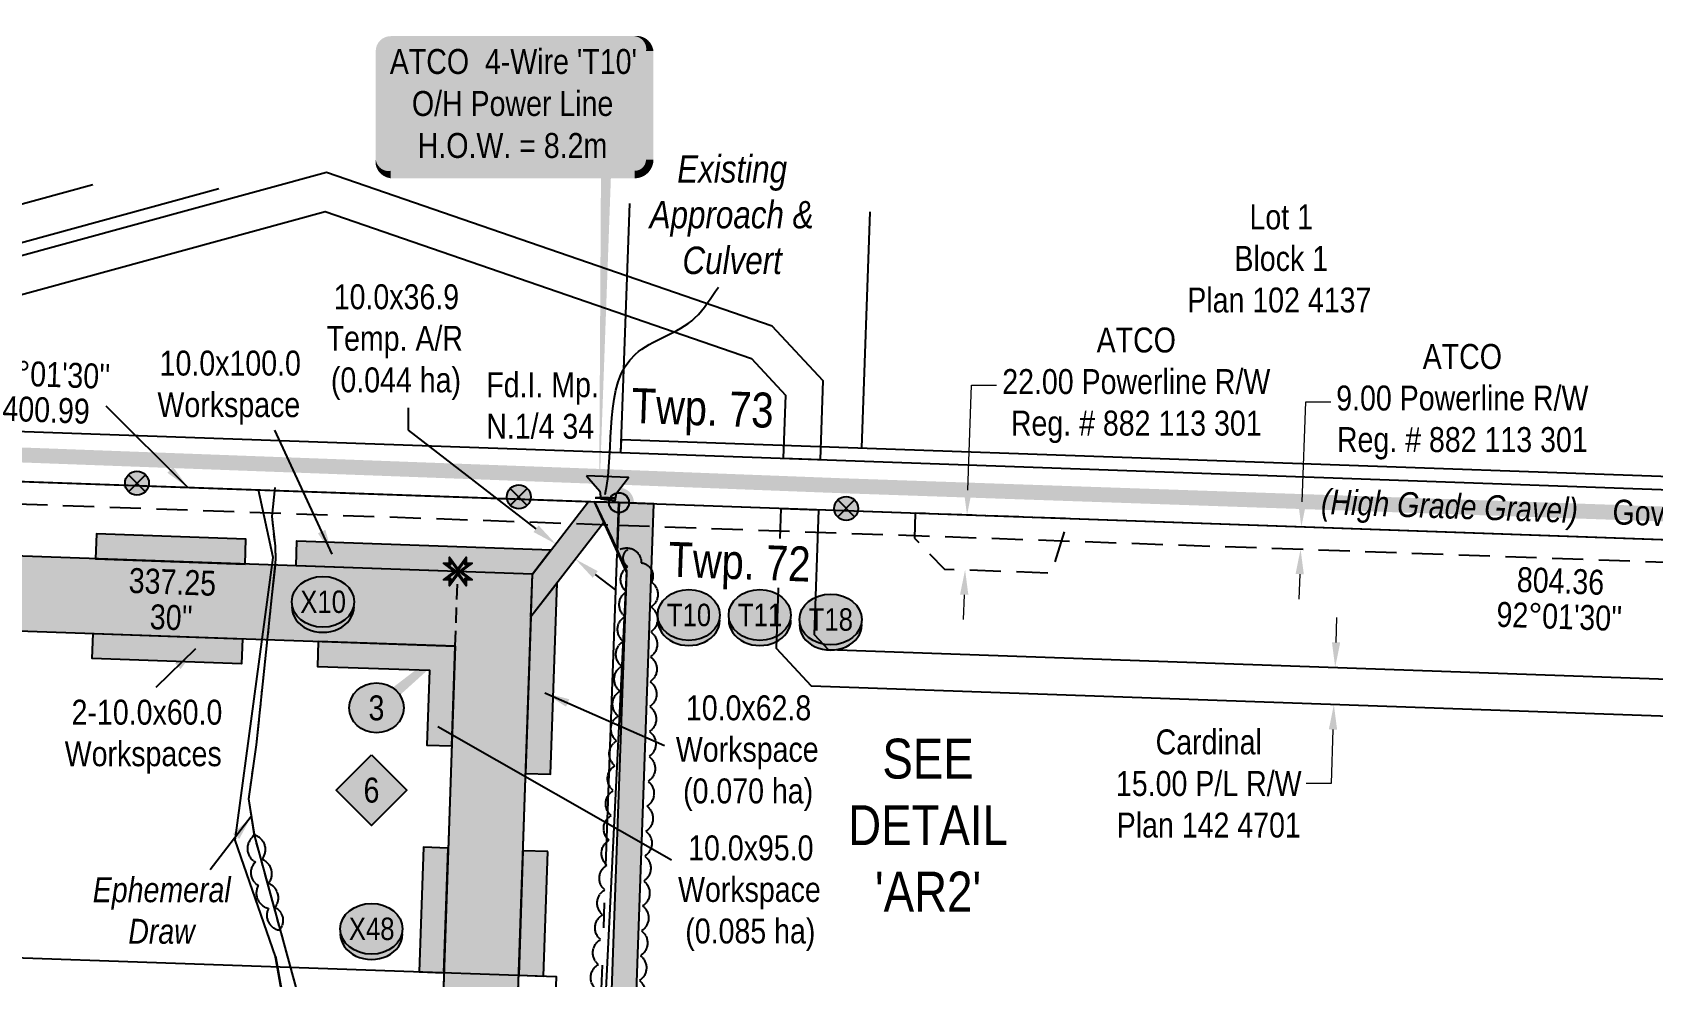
# Model space of a CAD drawing. Extents: x 338216 to 346362, y 6125251 to 6136161.
# Drawn here: x 344257 to 344907, y 6129254 to 6129633 of the extents above; entities that cross this region are included whole.
import ezdxf
from ezdxf.enums import TextEntityAlignment as Align

# ---------------------------------------------------------------- set-up
doc = ezdxf.new("R2010")
doc.units = 0
doc.header["$LTSCALE"] = 5
doc.header["$PDSIZE"] = 0.5
for name, pattern in [('0', [1, 1, 0]), ('foc-FLOWLINE', [3.75, 2.5, -1.25]), ('foc-QUARTERLINE', [33, 25, -3, 2, -3]), ('foc-TOPO-ephemeral', [6.25, 3.125, -0.625, 0.625, -0.625, 0.625, -0.625]), ('foc-TRAV', [1.875, 1.25, -0.625]), ('POWERLINE5', [7.8, 2.4, -0.6, 0.6, -0.6, 0.6, -0.6, 2.4])]:
    doc.linetypes.add(name, pattern=pattern)
doc.layers.get('Defpoints').update_dxf_attribs({"color": 9})
for name, color, linetype in [('AS-FENCE', 48, 'foc-FENCE'), ('AS-POWER', 104, 'foc-POWER'), ('AS-POWER-EXISTING', 72, 'POWERLINE5'), ('AS-ROADS', 254, 'Continuous'), ('CG-NOTES', 7, 'Continuous'), ('D-TXT', 7, 'Continuous'), ('DETAIL-T', 7, 'Continuous'), ('F-EZE', 190, 'foc-FLOWLINE'), ('F-RW', 190, 'Continuous'), ('L-BD', 7, 'Continuous'), ('L-BD1', 253, 'Continuous'), ('L-MON', 1, 'Continuous'), ('L-QSEC', 8, 'foc-QUARTERLINE'), ('L-ROAD-T', 7, 'Continuous'), ('L-SEC', 7, 'Continuous'), ('L-TITLEDB', 4, 'Continuous'), ('P-BORE', 7, 'Continuous'), ('P-CROSSINGS', 250, 'Continuous'), ('P-CROSSINGS-GRID', 8, 'Continuous'), ('P-ELEVATION', 7, 'Continuous'), ('P-IOP5', 10, 'Continuous'), ('P-IOP5-H', 21, 'Continuous'), ('P-LTO', 14, 'Continuous'), ('P-PROPOSED', 10, 'Continuous'), ('P-PROPOSED-H', 21, 'Continuous'), ('P-TEMP-BLUE', 146, 'Continuous'), ('P-TEMP-BLUE-T', 146, 'Continuous'), ('P-TRAV', 4, 'foc-TRAV'), ('T-BUSH', 110, '0'), ('T-DRAW', 143, 'foc-TOPO-ephemeral'), ('T-WATER-T', 170, 'Continuous')]:
    doc.layers.add(name, color=color, linetype=linetype)
for name, color, linetype, lineweight in [('AS-GENERAL', 48, 'Continuous', 18), ('F-EZE-T', 190, 'Continuous', 9), ('F-RW-T', 190, 'Continuous', 9), ('T-TEXT', 48, 'Continuous', 18)]:
    doc.layers.add(name, color=color, linetype=linetype, lineweight=lineweight)
for name, color, linetype, true_color in [('P-TEMP-BLUE-H', 7, 'Continuous', 0x99e6ff), ('P-TEMP-BLUE-H1', 7, 'Continuous', 0x99e6ff), ('P-TEMP-BLUE-H2', 7, 'Continuous', 0x99e6ff)]:
    doc.layers.add(name, color=color, linetype=linetype, true_color=true_color)
doc.styles.add('100L', font='ARIALN.TTF', dxfattribs={"height": 11})
doc.styles.add('80', font='ARIALN.TTF', dxfattribs={"height": 10})
doc.styles.add('80CG', font='ARIALN.TTF', dxfattribs={"height": 10})
doc.styles.add('80L', font='ARIALN.TTF', dxfattribs={"height": 10})
doc.styles.add('80LS', font='ARIALNI.TTF', dxfattribs={"height": 10})
doc.styles.add('Crossing', font='ARIALN.TTF', dxfattribs={"height": 10})
doc.styles.add('foc-LtypeFont', font='ARIALN.TTF', dxfattribs={"height": 7.35})
doc.linetypes.add('foc-FENCE', pattern='A,10,-1,["X",foc-LtypeFont,S=0.2,R=0,X=-0.625,Y=-0.75],-1.24', length=12.24)
doc.linetypes.add('foc-POWER', pattern='A,6,-1,["P",foc-LtypeFont,S=0.2,R=0,X=-0.625,Y=-0.75],-1.24,4', length=12.24)
doc.linetypes.add('foc-TOPO-flowdirection-NOLINE', pattern='A,0,[">",foc-LtypeFont,S=0.3,R=0,X=0,Y=-0.945],-20,[">",foc-LtypeFont,S=0.3,R=0,X=0,Y=-0.945],0', length=20)
doc.dimstyles.new('Compass 5 000', dxfattribs={"dimscale": 5, "dimtxt": 9, "dimasz": 2, "dimexe": 0.2, "dimexo": 0.0625, "dimgap": 0.5, "dimtad": 0, "dimtih": 1, "dimtoh": 1, "dimzin": 0, "dimdsep": 46, "dimtxsty": '80CG', "dimcen": 0.1, "dimse1": 1, "dimse2": 1, "dimclrd": 256, "dimclrt": 256, "dimaunit": 1, "dimadec": 4, "dimazin": 0, "dimtfac": 0.06, "dimtofl": 0, "dimtmove": 0, "dimatfit": 1, "dimfxl": 0.2, "dimtolj": 1, "dimtzin": 0, "dimlwd": -1, "dimarcsym": 0})

# ---------------------------------------------------------------- blocks, each defined once
blk = doc.blocks.new('POWERPOLE')
h = blk.add_hatch(color=255)
edge = h.paths.add_edge_path()
edge.add_arc((0, 0), 0.96, 0, 360)
at = {"linetype": 'Continuous'}
for p, q in [((0.68, -0.68), (-0.68, 0.68)), ((-0.68, -0.68), (0.68, 0.68))]:
    blk.add_line(p, q, dxfattribs=at)
blk.add_circle((0, 0), 0.96, dxfattribs=at)
blk = doc.blocks.new('*D65')
at = {"layer": 'Defpoints', "color": 0, "transparency": 16777216}
for p in [(344868.63, 6129375.06), (344778.9, 6129363.23), (344868.1, 6129360.08)]:
    blk.add_point(p, dxfattribs=at)
at = {"layer": 'F-RW-T', "transparency": 16777216}
for p, q in [((344779.78, 6129388.21), (344780.14, 6129398.2)), ((344778.55, 6129353.24), (344777.78, 6129331.54)), ((344777.78, 6129331.54), (344767.78, 6129331.54))]:
    blk.add_line(p, q, dxfattribs=at)
for points in [[(344778.12, 6129388.27), (344781.45, 6129388.15), (344779.43, 6129378.22)], [(344776.88, 6129353.29), (344780.21, 6129353.18), (344778.9, 6129363.23)]]:
    blk.add_solid(points, dxfattribs=at)
at = {"layer": 'F-RW-T', "transparency": 16777216, "insert": (344728.69, 6129331.54), "char_height": 10, "attachment_point": 5, "style": '80CG'}
blk.add_mtext('\\A1;Cardinal\\P15.00 P/L R/W\\PPlan 142 4701', dxfattribs=at)
blk = doc.blocks.new('*D81')
at = {"layer": 'Defpoints', "color": 0, "transparency": 16777216}
for p in [(344631.66, 6129439.3), (344647.72, 6129438.73), (344646.94, 6129416.75)]:
    blk.add_point(p, dxfattribs=at)
at = {"layer": 'F-EZE-T', "transparency": 16777216}
for p, q in [((344632.02, 6129449.3), (344633.5, 6129491.3)), ((344633.5, 6129491.3), (344643.5, 6129491.3)), ((344630.53, 6129407.33), (344630.18, 6129397.33))]:
    blk.add_line(p, q, dxfattribs=at)
for points in [[(344630.35, 6129449.35), (344633.68, 6129449.24), (344631.66, 6129439.3)], [(344628.87, 6129407.39), (344632.2, 6129407.27), (344630.89, 6129417.32)]]:
    blk.add_solid(points, dxfattribs=at)
at = {"layer": 'F-EZE-T', "transparency": 16777216, "insert": (344699.59, 6129491.3), "char_height": 10, "attachment_point": 5, "style": '80CG'}
blk.add_mtext('\\A1;ATCO\\P22.00 Powerline R/W\\PReg. # 882 113 301', dxfattribs=at)
blk = doc.blocks.new('*D82')
at = {"layer": 'Defpoints', "color": 0, "transparency": 16777216}
for p in [(344745.5, 6129435.28), (344745.18, 6129426.28), (344765.54, 6129425.56)]:
    blk.add_point(p, dxfattribs=at)
at = {"layer": 'F-EZE-T', "transparency": 16777216}
for p, q in [((344766.21, 6129444.55), (344767.63, 6129484.7)), ((344767.63, 6129484.7), (344777.63, 6129484.7)), ((344765.18, 6129415.57), (344764.83, 6129405.58))]:
    blk.add_line(p, q, dxfattribs=at)
for points in [[(344764.54, 6129444.61), (344767.87, 6129444.49), (344765.85, 6129434.56)], [(344763.52, 6129415.63), (344766.85, 6129415.51), (344765.54, 6129425.56)]]:
    blk.add_solid(points, dxfattribs=at)
at = {"layer": 'F-EZE-T', "transparency": 16777216, "insert": (344830.46, 6129484.7), "char_height": 10, "attachment_point": 5, "style": '80CG'}
blk.add_mtext('\\A1;ATCO\\P9.00 Powerline R/W\\PReg. # 882 113 301', dxfattribs=at)
blk = doc.blocks.new('xing2')
h = blk.add_hatch(color=50)
h.dxf.hatch_style = 1
edge = h.paths.add_edge_path()
edge.add_ellipse((0, 0), major_axis=(-12.5, 0), ratio=0.816297, start_angle=0, end_angle=360)
h = blk.add_hatch(color=250)
h.dxf.hatch_style = 1
edge = h.paths.add_edge_path()
edge.add_ellipse((0, -2.05), major_axis=(-12.5, 0), ratio=0.816297, start_angle=0, end_angle=180)
edge.add_line((12.5, -2.05), (12.5, 0))
edge.add_ellipse((0, 0), major_axis=(-12.5, 0), ratio=0.816297, start_angle=0, end_angle=180, ccw=False)
edge.add_line((-12.5, 0), (-12.5, -2.05))
at = {"color": 250}
blk.add_ellipse((0, 0), major_axis=(-12.5, 0), ratio=0.816297, dxfattribs=at)
blk.add_ellipse((0, -2.05), major_axis=(-12.5, 0), ratio=0.816297, start_param=0, end_param=3.141593, dxfattribs=at)
at = {"color": 250, "style": 'Crossing'}
blk.add_attdef('CROSSING', text='', height=9, dxfattribs=at).set_placement((0.09, 0.02), align=Align.MIDDLE_CENTER)
at = {"color": 250, "style": 'Crossing', "flags": 1}
for tag, p in [('OWNER', (0.09, -12.49)), ('DESCRIPTION', (0.09, -25.77)), ('LOCATION', (0.09, -39.3)), ('DWG_REF', (0.09, -52.84))]:
    blk.add_attdef(tag, text='', height=9, dxfattribs=at).set_placement(p, align=Align.MIDDLE_CENTER)
blk = doc.blocks.new('TEMP')
h = blk.add_hatch(color=255)
h.dxf.hatch_style = 1
h.paths.add_polyline_path([(0, 0.25), (-0.67, 1.15), (-0.67, 0.67), (-1.15, 0.67), (-0.25, 0), (-1.15, -0.67), (-0.67, -0.67), (-0.67, -1.15), (0, -0.25), (0.67, -1.15), (0.67, -0.67), (1.15, -0.67), (0.25, 0), (1.15, 0.67), (0.67, 0.67), (0.67, 1.15)])
h.paths.add_polyline_path([(0.57, 0.85), (0.57, 0.57), (0.85, 0.57), (0.08, 0), (0.85, -0.57), (0.57, -0.57), (0.57, -0.85), (0, -0.08), (-0.57, -0.85), (-0.57, -0.57), (-0.85, -0.57), (-0.08, 0), (-0.85, 0.57), (-0.57, 0.57), (-0.57, 0.85), (0, 0.08)], flags=16)
h = blk.add_hatch(color=1)
h.dxf.hatch_style = 1
h.paths.add_polyline_path([(0, 0.08), (-0.57, 0.85), (-0.57, 0.57), (-0.85, 0.57), (-0.08, 0), (-0.85, -0.57), (-0.57, -0.57), (-0.57, -0.85), (0, -0.08), (0.57, -0.85), (0.57, -0.57), (0.85, -0.57), (0.08, 0), (0.85, 0.57), (0.57, 0.57), (0.57, 0.85)])
at = {"color": 1}
for p, q in [((-0.08, 0), (0.08, 0)), ((0, 0.08), (0, -0.08))]:
    blk.add_line(p, q, dxfattribs=at)
at = {"color": 255, "flags": 128}
blk.add_lwpolyline([(-0.25, 0), (-1.15, 0.67), (-0.67, 0.67), (-0.67, 1.15), (0, 0.25), (0.67, 1.15), (0.67, 0.67), (1.15, 0.67), (0.25, 0), (1.15, -0.67), (0.67, -0.67), (0.67, -1.15), (0, -0.25), (-0.67, -1.15), (-0.67, -0.67), (-1.15, -0.67)], close=True, dxfattribs=at)
at = {"color": 1, "flags": 128}
blk.add_lwpolyline([(-0.08, 0), (-0.85, 0.57), (-0.57, 0.57), (-0.57, 0.85), (0, 0.08), (0.57, 0.85), (0.57, 0.57), (0.85, 0.57), (0.08, 0), (0.85, -0.57), (0.57, -0.57), (0.57, -0.85), (0, -0.08), (-0.57, -0.85), (-0.57, -0.57), (-0.85, -0.57)], close=True, dxfattribs=at)
blk = doc.blocks.new('Well_proximity')
h = blk.add_hatch(color=191)
h.dxf.hatch_style = 1
edge = h.paths.add_edge_path()
edge.add_ellipse((0, 0), major_axis=(-12.5, 0), ratio=0.816297, start_angle=0, end_angle=360)
h = blk.add_hatch(color=250)
h.dxf.hatch_style = 1
edge = h.paths.add_edge_path()
edge.add_ellipse((0, -2.05), major_axis=(-12.5, 0), ratio=0.816297, start_angle=0, end_angle=180)
edge.add_line((12.5, -2.05), (12.5, 0))
edge.add_ellipse((0, 0), major_axis=(-12.5, 0), ratio=0.816297, start_angle=0, end_angle=180, ccw=False)
edge.add_line((-12.5, 0), (-12.5, -2.05))
at = {"color": 250}
blk.add_ellipse((0, 0), major_axis=(-12.5, 0), ratio=0.816297, dxfattribs=at)
blk.add_ellipse((0, -2.05), major_axis=(-12.5, 0), ratio=0.816297, start_param=0, end_param=3.141593, dxfattribs=at)
at = {"color": 250, "style": '80L'}
blk.add_attdef('CROSSING', text='', height=9, dxfattribs=at).set_placement((0.09, 0.02), align=Align.MIDDLE_CENTER)
blk = doc.blocks.new('*U136')
h = blk.add_hatch(color=255)
edge = h.paths.add_edge_path()
edge.add_line((-49, -28.5), (49, -28.5))
edge.add_arc((49, -22.5), 6, 270, 360)
edge.add_line((55, -22.5), (55, 21))
edge.add_arc((49, 21), 6, 0, 90)
edge.add_line((49, 27), (-49, 27))
edge.add_arc((-49, 21), 6, 90, 180)
edge.add_line((-55, 21), (-55, -22.5))
edge.add_arc((-49, -22.5), 6, 180, 270)
at = {"color": 104, "flags": 128}
blk.add_lwpolyline([(-49, -28.5, 3, 3, 0), (49, -28.5, 3, 3, 0.414214), (55, -22.5, 3, 3, 0), (55, 21, 3, 0, 0.414214), (49, 27, 0, 0, 0), (-49, 27, 0, 0, 0.414214), (-55, 21, 0, 0, 0), (-55, -22.5, 0, 3, 0.414214)], format="xyseb", close=True, dxfattribs=at)
at = {"color": 104, "style": '80'}
blk.add_attdef('ENTER_TEXT_001', (-26.85, -4.92), '', height=10, dxfattribs=at)
blk = doc.blocks.new('*U138')
at = {"layer": 'P-ELEVATION'}
h = blk.add_hatch(color=111, dxfattribs=at)
h.dxf.hatch_style = 1
edge = h.paths.add_edge_path()
edge.add_ellipse((0, 0), major_axis=(-10.94, 0), ratio=0.913794, start_angle=0, end_angle=360)
at = {"layer": 'P-ELEVATION', "color": 7, "flags": 128}
blk.add_lwpolyline([(0, 0, 5, 0, 0), (47.11, 39.17, 0, 0, 0)], format="xyseb", dxfattribs=at)
at = {"layer": 'P-ELEVATION', "color": 7}
blk.add_ellipse((0, 0), major_axis=(-10.94, 0), ratio=0.913794, dxfattribs=at)
at = {"layer": 'P-ELEVATION', "style": '80'}
blk.add_attdef('BEND', text='', height=10, dxfattribs=at).set_placement((0, 0), align=Align.MIDDLE_CENTER)
blk = doc.blocks.new('fdia')
at = {"color": 255, "const_width": 1}
blk.add_lwpolyline([(-0.5, 0, 1), (0.5, 0, 1)], format="xyb", close=True, dxfattribs=at)
blk = doc.blocks.new('Fdiaa')
blk.add_blockref('fdia', (0, 0))
blk = doc.blocks.new('fdib')
at = {"color": 1, "const_width": 1.6}
blk.add_lwpolyline([(-0.4, 0, 1), (0.4, 0, 1)], format="xyb", close=True, dxfattribs=at)
at = {"color": 1}
blk.add_circle((0, 0), 0.8, dxfattribs=at)
blk = doc.blocks.new('Fdibb')
blk.add_blockref('fdib', (0, 0))
blk = doc.blocks.new('fdicc')
for name in ['Fdibb', 'Fdiaa']:
    blk.add_blockref(name, (0, 0))
blk = doc.blocks.new('FDI')
blk.add_blockref('fdicc', (0, 0))
blk = doc.blocks.new('30M BUFFER DISP')
h = blk.add_hatch(color=70)
h.dxf.hatch_style = 1
h.paths.add_polyline_path([(0, 14.14), (14.14, 0), (0, -14.14), (-14.14, 0)])
blk.add_lwpolyline([(0, 14.14), (14.14, 0), (0, -14.14), (-14.14, 0)], close=True)
at = {"color": 235, "style": '80L'}
blk.add_attdef('DISURBANCE', text='', height=10, dxfattribs=at).set_placement((0, 0), align=Align.MIDDLE_CENTER)

msp = doc.modelspace()

# ---------------------------------------------------------------- hatches: boundary and pattern name
at = {"layer": 'AS-ROADS'}
h = msp.add_hatch(color=256, dxfattribs=at)
h.dxf.hatch_style = 1
h.paths.add_polyline_path([(344478.955, 6129454.958), (344484.338, 6129448.801), (344484.63, 6129445.763), (344490.491, 6129445.118), (344490.998, 6129448.083), (344495.751, 6129454.314)])
at = {"layer": 'P-IOP5-H'}
h = msp.add_hatch(color=256, dxfattribs=at)
h.dxf.hatch_style = 1
h.paths.add_polyline_path([(344430.615, 6128640.332), (344457.25, 6129415.551), (343949.752, 6129433.439), (343823.648, 6129315.922), (343682.686, 6129320.891), (343681.583, 6129290.918), (343835.007, 6129285.51), (343961.111, 6129403.027), (344426.246, 6129386.632), (344400.64, 6128641.392)])
at = {"layer": 'P-PROPOSED-H'}
h = msp.add_hatch(color=256, dxfattribs=at)
h.dxf.hatch_style = 1
h.paths.add_polyline_path([(344871.64, 6127591.145), (344991.224, 6127586.964), (344994.778, 6127586.84), (344960.041, 6127618.066), (344902.61, 6127620.074), (344391.164, 6127637.956), (344393.341, 6127699.818), (344394.515, 6127733.187), (344406.994, 6127952.852), (344457.25, 6129415.551), (343949.752, 6129433.439), (343823.648, 6129315.922), (343682.686, 6129320.891), (343681.583, 6129290.918), (343835.007, 6129285.51), (343961.111, 6129403.027), (344426.246, 6129386.632), (344377.029, 6127954.217), (344370.412, 6127837.732), (344364.552, 6127734.565), (344363.366, 6127700.873), (344360.134, 6127609.03), (344871.587, 6127591.147)])
at = {"layer": 'P-TEMP-BLUE-H'}
h = msp.add_hatch(color=256, dxfattribs=at)
h.dxf.hatch_style = 1
h.paths.add_polyline_path([(344491.976, 6129444.241), (344482.031, 6129444.592), (344491.261, 6129424.339)])
at = {"layer": 'P-TEMP-BLUE-H1'}
h = msp.add_hatch(color=256, dxfattribs=at)
h.dxf.hatch_style = 1
h.paths.add_polyline_path([(344482.031, 6129444.592), (344485.841, 6129436.233), (344456.662, 6129398.425), (344457.25, 6129415.551), (344479.727, 6129444.674)])
h = msp.add_hatch(color=256, dxfattribs=at)
h.dxf.hatch_style = 1
h.paths.add_polyline_path([(344341.885, 6129419.617), (344342.237, 6129429.609), (344282.288, 6129431.722), (344281.936, 6129421.73)])
h = msp.add_hatch(color=256, dxfattribs=at)
h.dxf.hatch_style = 1
h.paths.add_polyline_path([(344362.366, 6129418.896), (344362.718, 6129428.887), (344464.767, 6129425.29), (344457.25, 6129415.551)])
h = msp.add_hatch(color=256, dxfattribs=at)
h.dxf.hatch_style = 1
h.paths.add_polyline_path([(344454.505, 6129335.651), (344464.497, 6129335.308), (344467.132, 6129411.991), (344456.662, 6129398.425)])
h = msp.add_hatch(color=256, dxfattribs=at)
h.dxf.hatch_style = 1
h.paths.add_polyline_path([(344340.829, 6129389.643), (344340.541, 6129379.649), (344280.591, 6129381.762), (344280.878, 6129391.756)])
h = msp.add_hatch(color=256, dxfattribs=at)
h.dxf.hatch_style = 1
h.paths.add_polyline_path([(344424.872, 6129346.664), (344426.246, 6129386.632), (344371.292, 6129388.569), (344370.94, 6129378.577), (344415.911, 6129376.992), (344414.88, 6129347.008)])
h = msp.add_hatch(color=256, dxfattribs=at)
h.dxf.hatch_style = 1
h.paths.add_polyline_path([(344423.464, 6129305.68), (344413.472, 6129306.023), (344411.756, 6129256.07), (344421.748, 6129255.72)])
h = msp.add_hatch(color=256, dxfattribs=at)
h.dxf.hatch_style = 1
h.paths.add_polyline_path([(344463.431, 6129304.281), (344453.439, 6129304.625), (344451.723, 6129254.671), (344461.714, 6129254.322)])
at = {"layer": 'P-TEMP-BLUE-H2'}
h = msp.add_hatch(color=256, dxfattribs=at)
h.dxf.hatch_style = 1
h.paths.add_polyline_path([(344488.422, 6129233.366), (344498.414, 6129233.016), (344505.995, 6129443.739), (344492.02, 6129444.239), (344491.261, 6129424.339), (344494.998, 6129416.139), (344489.249, 6129256.34)])

# ---------------------------------------------------------------- linework, layer by layer
at = {"layer": 'AS-FENCE', "flags": 128}
for points in [[(344356.246, 6129110.722), (344353.616, 6129174.842), (344355.76, 6129210.06), (344356.674, 6129222.066), (344358.088, 6129239.938), (344354.128, 6129262.228), (344337.974, 6129308.892), (344353.232, 6129422.286), (344347.243, 6129449.361)], [(344482.09, 6129444.574), (344489.062, 6129429.962), (344495.024, 6129416.864), (344470.614, 6128923.982), (344461.045, 6128635.523), (344462.445, 6128633.562), (344460.129, 6128524.415), (344451.124, 6128302.811), (344449.695, 6128302.313), (344440.024, 6128080.124), (344439.896, 6128070.64), (344438.974, 6128042.948), (344434.174, 6127968.429)]]:
    msp.add_lwpolyline(points, dxfattribs=at)
at = {"layer": 'AS-FENCE', "const_width": 1, "flags": 128}
msp.add_lwpolyline([(344358.088, 6129239.938), (344354.128, 6129262.228)], dxfattribs=at)
at = {"layer": 'AS-GENERAL', "const_width": 1, "flags": 128}
msp.add_lwpolyline([(344482.415, 6129446.207), (344490.853, 6129446.006)], dxfattribs=at)
at = {"layer": 'AS-ROADS', "const_width": 5.999, "flags": 128}
msp.add_lwpolyline([(342763.926, 6129515.144), (343394.227, 6129493.618), (343686.253, 6129482.555), (344098.452, 6129469.069), (344478.702, 6129454.968), (344581.91, 6129451.011), (345416.097, 6129422.327)], dxfattribs=at)
at = {"layer": 'AS-ROADS', "flags": 128}
msp.add_lwpolyline([(344478.955, 6129454.958), (344484.338, 6129448.801), (344484.63, 6129445.763), (344490.491, 6129445.118), (344490.998, 6129448.083), (344495.751, 6129454.314)], close=True, dxfattribs=at)
at = {"layer": 'F-EZE'}
for p, q in [((343687.943, 6129463.681), (344491.696, 6129435.247)), ((344491.702, 6129435.247), (345295.384, 6129406.83))]:
    msp.add_line(p, q, dxfattribs=at)
at = {"layer": 'F-EZE', "flags": 128}
msp.add_lwpolyline([(344610.92, 6129440.035), (344610.566, 6129430.043), (344622.632, 6129417.612), (344665.595, 6129416.093), (344671.797, 6129435.882), (344671.868, 6129437.88)], close=True, dxfattribs=at)
at = {"layer": 'F-RW', "flags": 128}
for points in [[(344572.122, 6129441.403), (344570.343, 6129391.429), (344575.944, 6129385.412), (345231.05, 6129362.249), (345244.688, 6129347.611), (345234.579, 6129061.903), (345219.591, 6129062.433), (345229.481, 6129341.934), (345224.312, 6129347.481), (344569.202, 6129370.644), (344555.135, 6129385.757), (344557.135, 6129441.937)], [(344400.075, 6127751.482), (344451.208, 6129239.684), (344069.114, 6129253.05), (344071.797, 6129328.991), (344014.934, 6129331.003), (344015.464, 6129345.99), (344087.314, 6129343.448), (344084.631, 6129267.512), (344466.703, 6129254.135), (344414.734, 6127739.181), (344413.324, 6127699.115), (344398.337, 6127699.642), (344399.747, 6127739.709)]]:
    msp.add_lwpolyline(points, close=True, dxfattribs=at)
at = {"layer": 'L-QSEC'}
msp.add_line((344463.057, 6128639.186), (344491.976, 6129444.24), dxfattribs=at)
at = {"layer": 'L-QSEC', "flags": 128}
msp.add_lwpolyline([(344492.743, 6129464.339), (344496.338, 6129564.252)], dxfattribs=at)
at = {"layer": 'L-SEC'}
for p, q in [((344492.731, 6129464.339), (345296.411, 6129435.922)), ((344492.02, 6129444.239), (345295.702, 6129415.822))]:
    msp.add_line(p, q, dxfattribs=at)
at = {"layer": 'L-TITLEDB', "flags": 128}
for points in [[(344589.397, 6129466.208), (344592.743, 6129560.843)], [(344492.731, 6129464.339), (344492.933, 6129469.619), (345281.797, 6129441.722), (345292.141, 6129451.418), (345295.133, 6129536.008)]]:
    msp.add_lwpolyline(points, dxfattribs=at)
at = {"layer": 'P-CROSSINGS', "color": 104, "flags": 128}
msp.add_lwpolyline([(344484.009, 6129444.814, 0, 3.999, 0), (344486.743, 6129574.996, 2, 2, 0)], format="xyseb", dxfattribs=at)
at = {"layer": 'P-CROSSINGS-GRID', "flags": 128}
msp.add_lwpolyline([(344482.031, 6129444.592), (344492.02, 6129444.239)], dxfattribs=at)
at = {"layer": 'P-TEMP-BLUE', "flags": 128}
for points in [[(344482.031, 6129444.592), (344485.841, 6129436.233), (344456.662, 6129398.425), (344457.25, 6129415.551), (344479.727, 6129444.674), (344482.031, 6129444.592)], [(344491.976, 6129444.241), (344482.031, 6129444.592), (344491.261, 6129424.339)], [(344341.885, 6129419.617), (344342.237, 6129429.609), (344282.288, 6129431.722), (344281.936, 6129421.73)], [(344362.366, 6129418.896), (344362.718, 6129428.887), (344464.767, 6129425.29), (344457.25, 6129415.551)], [(344454.505, 6129335.651), (344464.497, 6129335.308), (344467.132, 6129411.991), (344456.662, 6129398.425)], [(344340.829, 6129389.643), (344340.477, 6129379.651), (344280.591, 6129381.762), (344280.878, 6129391.756)], [(344424.872, 6129346.664), (344426.246, 6129386.632), (344371.292, 6129388.569), (344370.94, 6129378.577), (344415.911, 6129376.992), (344414.88, 6129347.008)], [(344423.464, 6129305.68), (344413.472, 6129306.023), (344411.756, 6129256.07), (344421.748, 6129255.72)], [(344463.431, 6129304.281), (344453.439, 6129304.625), (344451.723, 6129254.671), (344461.714, 6129254.322)]]:
    msp.add_lwpolyline(points, close=True, dxfattribs=at)
at = {"layer": 'P-TEMP-BLUE-T'}
for p, q in [((344458.69, 6129433.781), (344407.513, 6129473.278)), ((344482.435, 6129415.455), (344490.349, 6129409.347))]:
    msp.add_line(p, q, dxfattribs=at)
at = {"layer": 'P-TEMP-BLUE-T', "flags": 128}
msp.add_lwpolyline([(344407.513, 6129473.278), (344407.513, 6129482.297)], dxfattribs=at)
at = {"layer": 'P-TEMP-BLUE-T'}
for points in [[(344459.708, 6129435.1), (344457.672, 6129432.462), (344466.605, 6129427.672)], [(344483.453, 6129416.775), (344481.417, 6129414.136), (344474.52, 6129421.564)]]:
    msp.add_solid(points, dxfattribs=at)
at = {"layer": 'P-TRAV', "flags": 128}
msp.add_lwpolyline([(344426.246, 6129386.632), (344427.276, 6129416.608)], dxfattribs=at)
at = {"layer": 'T-BUSH', "flags": 128}
for points in [[(344185.692, 6127995.615, -0.5205671), (344193.893, 6127989.897, -0.5205671), (344202.095, 6127984.179, -0.5205671), (344210.424, 6127979.041, -0.5205671), (344220.265, 6127980.801, -0.5205671), (344230.107, 6127982.56, -0.5205671), (344239.949, 6127984.32, -0.5205671), (344249.79, 6127986.079, -0.5205671), (344259.737, 6127986.164, -0.5205671), (344269.722, 6127985.649, -0.5205671), (344279.707, 6127985.135, -0.5205671), (344289.674, 6127984.408, -0.5205671), (344299.613, 6127983.328, -0.5205671), (344309.553, 6127982.249, -0.5205671), (344319.339, 6127980.724, -0.5205671), (344326.15, 6127974.318, -0.5205671), (344327.882, 6127964.471, -0.5205671), (344329.614, 6127954.624, -0.5205671), (344331.346, 6127944.778, -0.5205671), (344334.415, 6127935.323, -0.5205671), (344338.271, 6127926.098, -0.5205671), (344342.955, 6127917.43, -0.5205671), (344350.028, 6127910.364, -0.5205671), (344357.102, 6127903.299, -0.5205671), (344364.175, 6127896.233, -0.5205671), (344371.249, 6127889.168, -0.5205671), (344378.322, 6127882.102, -0.5205671), (344385.396, 6127875.037, -0.5205671), (344392.469, 6127867.971, -0.5205671), (344398.33, 6127860.177, -0.5205671), (344401.246, 6127850.614, -0.5205671), (344404.162, 6127841.051, -0.5205671), (344414.043, 6127840.813, -0.5205671), (344418.282, 6127846.875, -0.5205671), (344418.846, 6127856.857, -0.5205671), (344418.441, 6127866.834, -0.5205671), (344420.699, 6127875.957, -0.5205671), (344426.63, 6127884.006, -0.5205671), (344431.542, 6127892.703, -0.5205671), (344435.481, 6127901.709, -0.5205671), (344435.733, 6127911.704, -0.5205671), (344435.985, 6127921.698, -0.5205671), (344436.237, 6127931.693, -0.5205671), (344436.489, 6127941.687, -0.5205671), (344436.742, 6127951.682, -0.5205671), (344436.997, 6127961.677, -0.5205671), (344437.442, 6127971.661, -0.5205671), (344438.241, 6127981.627, -0.5205671), (344439.039, 6127991.593, -0.5205671), (344439.838, 6128001.559, -0.5205671), (344440.637, 6128011.525, -0.5205671), (344441.435, 6128021.49, -0.5205671), (344442.234, 6128031.456, -0.5205671), (344443.033, 6128041.422, -0.5205671), (344443.113, 6128051.413, -0.5205671), (344443, 6128061.41, -0.5205671), (344442.906, 6128071.407, -0.5205671), (344443.092, 6128081.402, -0.5205671), (344443.602, 6128091.387, -0.5205671), (344444.111, 6128101.372, -0.5205671), (344444.621, 6128111.357, -0.5205671), (344445.13, 6128121.341, -0.5205671), (344445.639, 6128131.326, -0.5205671), (344446.149, 6128141.311, -0.5205671), (344446.658, 6128151.296, -0.5205671), (344447.163, 6128161.281, -0.5205671), (344447.675, 6128171.265, -0.5205671), (344448.276, 6128181.245, -0.5205671), (344448.475, 6128191.239, -0.5205671), (344448.59, 6128201.236, -0.5205671), (344448.704, 6128211.233, -0.5205671), (344448.819, 6128221.231, -0.5205671), (344448.934, 6128231.228, -0.5205671), (344449.128, 6128241.223, -0.5205671), (344449.365, 6128251.218, -0.5205671), (344449.602, 6128261.213, -0.5205671), (344449.839, 6128271.208, -0.5205671), (344450.076, 6128281.203, -0.5205671), (344450.313, 6128291.198, -0.5205671), (344450.55, 6128301.193, -0.5205671), (344450.802, 6128311.188, -0.5205671), (344451.295, 6128321.174, -0.5205671), (344451.788, 6128331.159, -0.5205671), (344452.281, 6128341.145, -0.5205671), (344452.774, 6128351.13, -0.5205671), (344453.266, 6128361.116, -0.5205671), (344453.759, 6128371.102, -0.5205671), (344454.252, 6128381.087, -0.5205671), (344454.745, 6128391.073, -0.5205671), (344455.238, 6128401.059, -0.5205671), (344455.731, 6128411.044, -0.5205671), (344456.212, 6128421.03, -0.5205671), (344456.591, 6128431.021, -0.5205671), (344456.97, 6128441.012, -0.5205671), (344457.349, 6128451.002, -0.5205671), (344457.728, 6128460.993, -0.5205671), (344458.107, 6128470.984, -0.5205671), (344458.485, 6128480.974, -0.5205671), (344458.864, 6128490.965, -0.5205671), (344459.243, 6128500.955, -0.5205671), (344459.622, 6128510.946, -0.5205671), (344460.001, 6128520.937, -0.5205671), (344460.38, 6128530.927, -0.5205671), (344460.759, 6128540.918, -0.5205671), (344461.138, 6128550.909, -0.5205671), (344461.516, 6128560.899, -0.5205671), (344461.895, 6128570.89, -0.5205671), (344462.274, 6128580.88, -0.5205671), (344462.653, 6128590.871, -0.5205671), (344463.032, 6128600.862, -0.5205671), (344463.411, 6128610.852, -0.5205671), (344463.79, 6128620.843, -0.5205671), (344464.168, 6128630.833, -0.5205671), (344464.031, 6128640.791, -0.5205671), (344464.449, 6128650.78, -0.5205671), (344464.866, 6128660.769, -0.5205671), (344465.283, 6128670.758, -0.5205671), (344465.7, 6128680.747, -0.5205671), (344466.117, 6128690.736, -0.5205671), (344466.536, 6128700.725, -0.5205671), (344466.955, 6128710.714, -0.5205671), (344467.374, 6128720.703, -0.5205671), (344467.793, 6128730.692, -0.5205671), (344468.213, 6128740.681, -0.5205671), (344468.632, 6128750.67, -0.5205671), (344469.051, 6128760.659, -0.5205671), (344469.412, 6128770.65, -0.5205671), (344469.654, 6128780.645, -0.5205671), (344469.896, 6128790.64, -0.5205671), (344470.138, 6128800.635, -0.5205671), (344470.38, 6128810.63, -0.5205671), (344470.622, 6128820.624, -0.5205671), (344470.864, 6128830.619, -0.5205671), (344471.106, 6128840.614, -0.5205671), (344471.349, 6128850.609, -0.5205671), (344471.591, 6128860.604, -0.5205671), (344471.833, 6128870.599, -0.5205671), (344472.075, 6128880.594, -0.5205671), (344472.317, 6128890.589, -0.5205671), (344472.559, 6128900.583, -0.5205671), (344472.903, 6128910.575, -0.5205671), (344473.287, 6128920.566, -0.5205671), (344473.67, 6128930.556, -0.5205671), (344474.054, 6128940.546, -0.5205671), (344474.438, 6128950.537, -0.5205671), (344474.822, 6128960.527, -0.5205671), (344475.205, 6128970.518, -0.5205671), (344475.589, 6128980.508, -0.5205671), (344475.973, 6128990.499, -0.5205671), (344476.357, 6129000.489, -0.5205671), (344476.74, 6129010.479, -0.5205671), (344477.124, 6129020.47, -0.5205671), (344477.508, 6129030.46, -0.5205671), (344477.885, 6129040.451, -0.5205671), (344478.261, 6129050.442, -0.5205671), (344478.637, 6129060.432, -0.5205671), (344479.013, 6129070.423, -0.5205671), (344479.389, 6129080.414, -0.5205671), (344479.765, 6129090.405, -0.5205671), (344480.141, 6129100.395, -0.5205671), (344480.517, 6129110.386, -0.5205671), (344480.893, 6129120.377, -0.5205671), (344481.269, 6129130.368, -0.5205671), (344481.645, 6129140.358, -0.5205671), (344482.021, 6129150.349, -0.5205671), (344482.397, 6129160.34, -0.5205671), (344482.773, 6129170.33, -0.5205671), (344483.149, 6129180.321, -0.5205671), (344483.525, 6129190.312, -0.5205671), (344483.901, 6129200.303, -0.5205671), (344484.277, 6129210.293, -0.5205671), (344484.653, 6129220.284, -0.5205671), (344485.028, 6129230.275, -0.5205671), (344485.404, 6129240.266, -0.5205671), (344482.836, 6129249.082, -0.5205671), (344483.7, 6129259.042, -0.5205671), (344484.563, 6129269.003, -0.5205671), (344485.427, 6129278.963, -0.5205671), (344486.29, 6129288.924, -0.5205671), (344487.154, 6129298.884, -0.5205671), (344488.017, 6129308.844, -0.5205671), (344488.88, 6129318.805, -0.5205671), (344489.692, 6129328.769, -0.5205671), (344490.36, 6129338.745, -0.5205671), (344491.029, 6129348.72, -0.5205671), (344491.697, 6129358.696, -0.5205671), (344492.366, 6129368.671, -0.5205671), (344493.035, 6129378.646, -0.5205671), (344493.703, 6129388.622, -0.5205671), (344494.372, 6129398.597, -0.5205671), (344495.04, 6129408.573, -0.5205671), (344495.462, 6129418.555, -0.5205671), (344495.5, 6129425.483, -0.5205671)], [(344492.501, 6129425.515, -0.5585027), (344500.916, 6129420.116, -0.5205671), (344505.033, 6129412.406, -0.5205671), (344504.898, 6129402.409, -0.5205671), (344504.763, 6129392.412, -0.5205671), (344504.628, 6129382.416, -0.5205671), (344504.493, 6129372.419, -0.5205671), (344504.358, 6129362.422, -0.5205671), (344504.223, 6129352.425, -0.5205671), (344504.085, 6129342.428, -0.5205671), (344503.648, 6129332.44, -0.5205671), (344503.211, 6129322.452, -0.5205671), (344502.774, 6129312.463, -0.5205671), (344502.337, 6129302.475, -0.5205671), (344501.9, 6129292.487, -0.5205671), (344501.463, 6129282.499, -0.5205671), (344501.026, 6129272.51, -0.5205671), (344500.589, 6129262.522, -0.5205671), (344500.152, 6129252.534, -0.5205671), (344499.715, 6129242.546, -0.5205671), (344499.278, 6129232.557, -0.5205671), (344498.841, 6129222.569, -0.5205671), (344498.1, 6129212.602, -0.5205671), (344497.136, 6129202.651, -0.5205671), (344496.172, 6129192.7, -0.5205671), (344495.207, 6129182.749, -0.5205671), (344494.243, 6129172.797, -0.6423241), (344490.052, 6129160.626)]]:
    msp.add_lwpolyline(points, format="xyb", dxfattribs=at)
msp.add_lwpolyline([(344347.278, 6129290.712, 0.5205671), (344351.36, 6129281.585, 0.5205671), (344355.696, 6129272.825, 0.5205671), (344353.878, 6129281.843, 0.5205671), (344351.28, 6129291.497, 0.5205671), (344348.683, 6129301.151, 0.5205671), (344346.085, 6129310.806, 0.5205671), (344344.826, 6129310.015, 0.5205671), (344346.086, 6129300.097, 0.5205671)], format="xyb", close=True, dxfattribs=at)
at = {"layer": 'T-DRAW', "flags": 128}
msp.add_lwpolyline([(344353.878, 6129450.311), (344352.585, 6129438.69), (344353.932, 6129426.844), (344354.155, 6129421.413), (344346.339, 6129347.065), (344343.274, 6129325.502), (344345.643, 6129310.489), (344366.966, 6129232.711), (344368.169, 6129183.169), (344390.521, 6129148.174), (344380.499, 6129090.494), (344372.222, 6129057.331), (344373.139, 6129004.686), (344414.457, 6128938.049), (344426.008, 6128882.746), (344414.384, 6128863.289), (344397.94, 6128808.401), (344371.569, 6128766.054), (344350.843, 6128747.665)], dxfattribs=at)
at = {"layer": 'T-DRAW', "linetype": 'foc-TOPO-flowdirection-NOLINE', "flags": 128}
msp.add_lwpolyline([(344353.878, 6129450.311), (344352.585, 6129438.69), (344353.932, 6129426.844), (344354.155, 6129421.413), (344346.339, 6129347.065), (344343.274, 6129325.502), (344345.643, 6129310.489), (344366.966, 6129232.711), (344368.169, 6129183.169), (344390.521, 6129148.174), (344380.499, 6129090.494), (344372.222, 6129057.331), (344373.139, 6129004.686), (344414.457, 6128938.049), (344426.008, 6128882.746), (344414.384, 6128863.289), (344397.94, 6128808.401), (344371.569, 6128766.054), (344350.843, 6128747.665)], dxfattribs=at)

# ---------------------------------------------------------------- block references
at = {"layer": 'AS-POWER-EXISTING'}
for p, xscale, yscale, zscale in [((344298.524, 6129452.046), 4.999999999999897, 4.999999999999897, 4.999999999999897), ((344298.524, 6129452.046), 4.999999999999908, 4.999999999999908, 4.999999999999908), ((344451.761, 6129446.568), 4.999999999999897, 4.999999999999897, 4.999999999999897), ((344583.171, 6129441.918), 4.999999999999897, 4.999999999999897, 4.999999999999897)]:
    msp.add_blockref('POWERPOLE', p, dxfattribs=dict(at, xscale=xscale, yscale=yscale, zscale=zscale))
at = {"layer": 'CG-NOTES', "xscale": 0.99978011, "yscale": 0.99978011, "zscale": 0.99978011}
msp.add_blockref('*U138', (344394.646, 6129361.93), dxfattribs=at).add_auto_attribs({'BEND': '3'})
at = {"layer": 'L-MON'}
for name, p, xscale, yscale, zscale in [('FDI', (344491.976, 6129444.24), 4.999999999999977, 4.999999999999977, 4.999999999999977), ('FDI', (344491.976, 6129444.24), 4.999999999999977, 4.999999999999977, 4.999999999999977), ('TEMP', (344427.276, 6129416.608), 4.998900549999927, 4.998900549999927, 4.998900549999927)]:
    msp.add_blockref(name, p, dxfattribs=dict(at, xscale=xscale, yscale=yscale, zscale=zscale))
at = {"layer": 'P-BORE', "xscale": 0.99978011, "yscale": 0.99978011, "zscale": 0.99978011}
msp.add_blockref('30M BUFFER DISP', (344392.652, 6129328.941), dxfattribs=at).add_auto_attribs({'DISURBANCE': '6'})
at = {"layer": 'P-CROSSINGS', "color": 104}
ref = msp.add_blockref('*U136', (344449.331, 6129604.344), dxfattribs=dict(at, xscale=0.99978011, yscale=0.99978011, zscale=0.99978011))
ref.add_attrib('ENTER_TEXT_001', "ATCO  4-Wire 'T10'", (344400.007, 6129616.182), dxfattribs={"layer": '0', "color": 104, "height": 9.9978, "style": '80'})
ref.add_attrib('ENTER_TEXT_002', 'O/H Power Line', (344408.869, 6129599.341), dxfattribs={"layer": '0', "color": 104, "height": 9.9978, "style": '80'})
ref.add_attrib('ENTER_TEXT_003', 'H.O.W. = 8.2m', (344411.225, 6129582.501), dxfattribs={"layer": '0', "color": 104, "height": 9.9978, "style": '80'})
at = {"layer": 'P-CROSSINGS', "xscale": 0.99978011, "yscale": 0.99978011, "zscale": 0.99978011}
for p, values in [((344373.145, 6129404.487), {'CROSSING': 'X10'}), ((344392.638, 6129273.302), {'CROSSING': 'X48'})]:
    msp.add_blockref('xing2', p, dxfattribs=at).add_auto_attribs(values)

# ---------------------------------------------------------------- texts
at = {"layer": 'D-TXT', "color": 3, "insert": (344497.305, 6129490.242), "char_height": 13.9969, "attachment_point": 1, "rotation": 357.974521, "style": '80L'}
msp.add_mtext_dynamic_manual_height_columns('Twp. 73', width=101.3731, gutter_width=47.49, heights=[0], dxfattribs=at)
at = {"layer": 'L-BD', "style": '80L'}
for s, rotation, p in [("92°01'30''", 357.9706, (344262.561, 6129495.711)), ('400.99', 357.9706, (344262.057, 6129481.473)), ('804.36', 357.975, (344869.889, 6129412.852)), ("92°01'30''", 357.975, (344869.386, 6129398.614))]:
    msp.add_text(s, height=9.9978, rotation=rotation, dxfattribs=at).set_placement(p, align=Align.MIDDLE)
at = {"layer": 'L-BD1', "style": '80L'}
for s, p in [('337.25', (344312.775, 6129412.467)), ("30''", (344312.273, 6129398.229))]:
    msp.add_text(s, height=9.9978, rotation=357.9813, dxfattribs=at).set_placement(p, align=Align.MIDDLE)
at = {"layer": 'L-MON', "insert": (344438.707, 6129496.541), "char_height": 9.9978, "attachment_point": 1, "style": '80L'}
msp.add_mtext_dynamic_manual_height_columns('Fd.I. Mp.\\PN.1/4 34', width=44.3292, gutter_width=50, heights=[0], dxfattribs=at)
at = {"layer": 'L-ROAD-T', "style": '80L'}
msp.add_text('Government Road Allowance', height=9.9978, rotation=357.97495, dxfattribs=at).set_placement((344965.205, 6129437.938), align=Align.MIDDLE_CENTER)
at = {"layer": 'L-TITLEDB', "insert": (344719.6, 6129563.844), "char_height": 9.9978, "attachment_point": 1, "style": '80L'}
msp.add_mtext_dynamic_manual_height_columns('\\pi25.437;Lot 1\\P\\pi19.408;Block 1\\P\\pi0.47964;Plan 102 4137', width=73.41264, gutter_width=49.989, heights=[0], dxfattribs=at)
at = {"layer": 'T-TEXT', "style": '80LS'}
msp.add_text('(High Grade Gravel)', height=9.9978, rotation=357.97495, dxfattribs=at).set_placement((344825.323, 6129442.884), align=Align.MIDDLE_CENTER)
at = {"layer": 'T-TEXT', "insert": (344483.399, 6129583.598), "char_height": 10.99758, "attachment_point": 1, "style": '100L'}
msp.add_mtext_dynamic_manual_height_columns('\\pi31.952;{\\fArial Narrow|b0|i1|c0|p34;Existing \\P\\pi20.872;Approach & \\P\\pi34.067;Culvert}', width=107.38375, gutter_width=55, heights=[0], dxfattribs=at)
at = {"layer": 'T-WATER-T', "insert": (344291.857, 6129293.994), "char_height": 9.9978, "attachment_point": 1, "style": '80L'}
msp.add_mtext_dynamic_manual_height_columns('\\pi-11.086;{\\fArial Narrow|b0|i1|c0|p34;Ephemeral \\P\\pi3.1775;Draw}', width=33.14305, gutter_width=49.989, heights=[0], dxfattribs=at)

# ---------------------------------------------------------------- dimensions: what is measured, and where the dimension line sits
at = {"layer": 'F-EZE-T'}
for base, p1, p2, angle, text, picture, middle in [((344631.663, 6129439.301), (344646.943, 6129416.752), (344647.72, 6129438.734), 87.97495, 'ATCO\\P22.00 Powerline R/W\\PReg. # 882 113 301', '*D81', (344699.59, 6129491.299)), ((344765.537, 6129425.564), (344745.502, 6129435.276), (344745.184, 6129426.284), 267.97495, 'ATCO\\P9.00 Powerline R/W\\PReg. # 882 113 301', '*D82', (344830.462, 6129484.705))]:
    dim = msp.add_linear_dim(base=base, p1=p1, p2=p2, angle=angle, text=text, dimstyle='Compass 5 000', dxfattribs=at)
    dim.commit()
    dim.dimension.update_dxf_attribs({"geometry": picture, "text_midpoint": middle, "dimtype": 161})
at = {"layer": 'F-RW-T'}
dim = msp.add_linear_dim(base=(344778.901, 6129363.23), p1=(344868.635, 6129375.063), p2=(344868.105, 6129360.076), angle=267.97495, text='Cardinal\\P15.00 P/L R/W\\PPlan 142 4701', dimstyle='Compass 5 000', dxfattribs=at)
dim.commit()
dim.dimension.update_dxf_attribs({"geometry": '*D65', "text_midpoint": (344728.695, 6129331.539), "dimtype": 161})

# ---------------------------------------------------------------- leaders
at = {"layer": 'T-TEXT', "path_type": 1}
msp.add_leader([(344486.495, 6129447.467), (344498.579, 6129503.823), (344522.477, 6129518.315), (344531.875, 6129530.66)], dimstyle='Compass 5 000', override={"dimgap": 0.5, "dimtad": 0}, dxfattribs=at)
at = {"layer": 'T-WATER-T'}
msp.add_leader([(344344.408, 6129318.316), (344327.956, 6129297.009)], dimstyle='Compass 5 000', dxfattribs=at)

# ---------------------------------------------------------------- next in the draw order: texts
at = {"layer": 'P-TEMP-BLUE-T', "char_height": 9.9978, "attachment_point": 1, "style": '80L', "bg_fill": 3, "box_fill_scale": 1.2, "bg_fill_color": 256, "bg_fill_transparency": 0}
for s, insert in [('\\pi0.99794;10.0x100.0\\P\\pi0.12842;Workspace', (344306.628, 6129505.215)), ('2-10.0x60.0\\P\\pi-2.7632;Workspaces', (344272.289, 6129365.207)), ('\\pi4.1589;10.0x62.8\\P\\pi0.12842;Workspace\\P\\pi3.0302;(0.070 ha)', (344514.687, 6129366.96)), ('\\pi4.1828;10.0x95.0\\P\\pi0.12842;Workspace\\P\\pi3.0302;(0.085 ha)', (344515.56, 6129310.776))]:
    msp.add_mtext_dynamic_manual_height_columns(s, width=56.88831, gutter_width=49.989, heights=[0], dxfattribs=dict(at, insert=insert))

# ---------------------------------------------------------------- next in the draw order: linework, layer by layer
at = {"layer": 'AS-FENCE', "flags": 128}
msp.add_lwpolyline([(343688.274, 6129472.673), (344482.09, 6129444.574)], dxfattribs=at)
at = {"layer": 'AS-POWER', "flags": 128}
msp.add_lwpolyline([(343688.274, 6129472.673), (344492.02, 6129444.239), (345295.702, 6129415.822)], dxfattribs=at)
at = {"layer": 'F-RW', "flags": 128}
msp.add_lwpolyline([(344572.838, 6129461.507), (344573.963, 6129493.102), (344553.521, 6129515.005), (344374.595, 6129576.687), (344143.841, 6129513.692), (344093.364, 6129515.481), (344092.842, 6129500.493), (344145.589, 6129498.624), (344374.081, 6129561.001), (344545.104, 6129502.043), (344558.754, 6129487.418), (344557.851, 6129462.036)], close=True, dxfattribs=at)
msp.add_lwpolyline([(344331.391, 6129570.084), (344108.146, 6129509.039), (344107.06, 6129477.983), (344092.078, 6129478.513), (344093.545, 6129520.695), (344280.871, 6129571.871)], dxfattribs=at)
at = {"layer": 'L-SEC'}
for p, q in [((343688.981, 6129492.773), (344492.731, 6129464.339)), ((343688.274, 6129472.673), (344492.02, 6129444.239))]:
    msp.add_line(p, q, dxfattribs=at)
at = {"layer": 'P-IOP5', "flags": 128}
msp.add_lwpolyline([(344430.615, 6128640.332), (344457.25, 6129415.551), (343949.752, 6129433.439), (343823.648, 6129315.922), (343682.686, 6129320.891), (343681.583, 6129290.918), (343835.007, 6129285.51), (343961.111, 6129403.027), (344426.246, 6129386.632), (344400.64, 6128641.392)], close=True, dxfattribs=at)

# ---------------------------------------------------------------- next in the draw order: leaders
at = {"layer": 'L-BD'}
msp.add_leader([(344318.943, 6129450.362), (344286.114, 6129483.004)], dimstyle='Compass 5 000', dxfattribs=at)
at = {"layer": 'P-TEMP-BLUE-T'}
for points in [[(344376.848, 6129423.56), (344353.841, 6129473.379)], [(344322.06, 6129385.672), (344306.118, 6129370.066)], [(344462.236, 6129367.922), (344510.235, 6129346.838)], [(344419.301, 6129354.492), (344513.091, 6129301.045)]]:
    msp.add_leader(points, dimstyle='Compass 5 000', dxfattribs=at)

# ---------------------------------------------------------------- next in the draw order: texts
at = {"layer": 'D-TXT', "color": 3, "insert": (344512.076, 6129428.548), "char_height": 13.9969, "attachment_point": 1, "rotation": 357.974521, "style": '80L', "bg_fill": 3, "box_fill_scale": 1.2, "bg_fill_color": 256, "bg_fill_transparency": 0}
msp.add_mtext_dynamic_manual_height_columns('Twp. 72', width=56.32816, gutter_width=47.49, heights=[0], dxfattribs=at)
at = {"layer": 'P-TEMP-BLUE-T', "insert": (344372.799, 6129531.816), "char_height": 9.9978, "width": 57.96583, "attachment_point": 1, "style": '80L', "bg_fill": 3, "box_fill_scale": 1.2, "bg_fill_color": 256, "bg_fill_transparency": 0}
msp.add_mtext('\\A1;\\pi4.6977;10.0x36.9\\P\\pi1.8368;Temp. A/R\\P\\pi3.569;(0.044 ha)', dxfattribs=at)

# ---------------------------------------------------------------- next in the draw order: linework, layer by layer
at = {"layer": 'P-LTO', "flags": 128}
msp.add_lwpolyline([(344871.64, 6127591.145), (344871.64, 6127591.145), (344991.224, 6127586.964), (344994.778, 6127586.84), (344960.041, 6127618.066), (344902.61, 6127620.074), (344391.164, 6127637.956), (344393.341, 6127699.818), (344394.515, 6127733.187), (344406.994, 6127952.852), (344457.25, 6129415.551), (343949.752, 6129433.439), (343823.648, 6129315.922), (343682.686, 6129320.891), (343681.583, 6129290.918), (343835.007, 6129285.51), (343961.111, 6129403.027), (344426.246, 6129386.632), (344377.029, 6127954.217), (344370.412, 6127837.732), (344364.552, 6127734.565), (344363.366, 6127700.873), (344360.134, 6127609.03), (344871.587, 6127591.147)], close=True, dxfattribs=at)
at = {"layer": 'P-PROPOSED', "flags": 128}
msp.add_lwpolyline([(344871.64, 6127591.145), (344871.64, 6127591.145), (344991.224, 6127586.964), (344994.778, 6127586.84), (344960.041, 6127618.066), (344902.61, 6127620.074), (344391.164, 6127637.956), (344393.341, 6127699.818), (344394.515, 6127733.187), (344406.994, 6127952.852), (344457.25, 6129415.551), (343949.752, 6129433.439), (343823.648, 6129315.922), (343682.686, 6129320.891), (343681.583, 6129290.918), (343835.007, 6129285.51), (343961.111, 6129403.027), (344426.246, 6129386.632), (344377.029, 6127954.217), (344370.412, 6127837.732), (344364.552, 6127734.565), (344363.366, 6127700.873), (344360.134, 6127609.03), (344871.587, 6127591.147)], close=True, dxfattribs=at)
at = {"layer": 'P-TEMP-BLUE', "flags": 128}
msp.add_lwpolyline([(344488.422, 6129233.366), (344498.414, 6129233.016), (344505.995, 6129443.739), (344492.02, 6129444.239), (344491.261, 6129424.339), (344494.998, 6129416.139), (344489.249, 6129256.34)], close=True, dxfattribs=at)

# ---------------------------------------------------------------- next in the draw order: block references
at = {"layer": 'P-CROSSINGS', "xscale": 0.9995958905169131, "yscale": 0.9995958905169131, "zscale": 0.9995958905169131}
for p, values in [((344520.004, 6129399.183), {'CROSSING': 'T10'}), ((344548.502, 6129399.183), {'CROSSING': 'T11'}), ((344576.919, 6129397.365), {'CROSSING': 'T18'})]:
    msp.add_blockref('Well_proximity', p, dxfattribs=at).add_auto_attribs(values)

# ---------------------------------------------------------------- next in the draw order: texts
at = {"layer": 'DETAIL-T', "color": 3, "insert": (344616.026, 6129314.908), "char_height": 15.9965, "width": 63.62213, "attachment_point": 5, "style": '80CG', "bg_fill": 3, "box_fill_scale": 1.2, "bg_fill_color": 256, "bg_fill_transparency": 0}
msp.add_mtext("SEE\\PDETAIL\\P'AR2'", dxfattribs=at)

doc.saveas('drawing.dxf')
